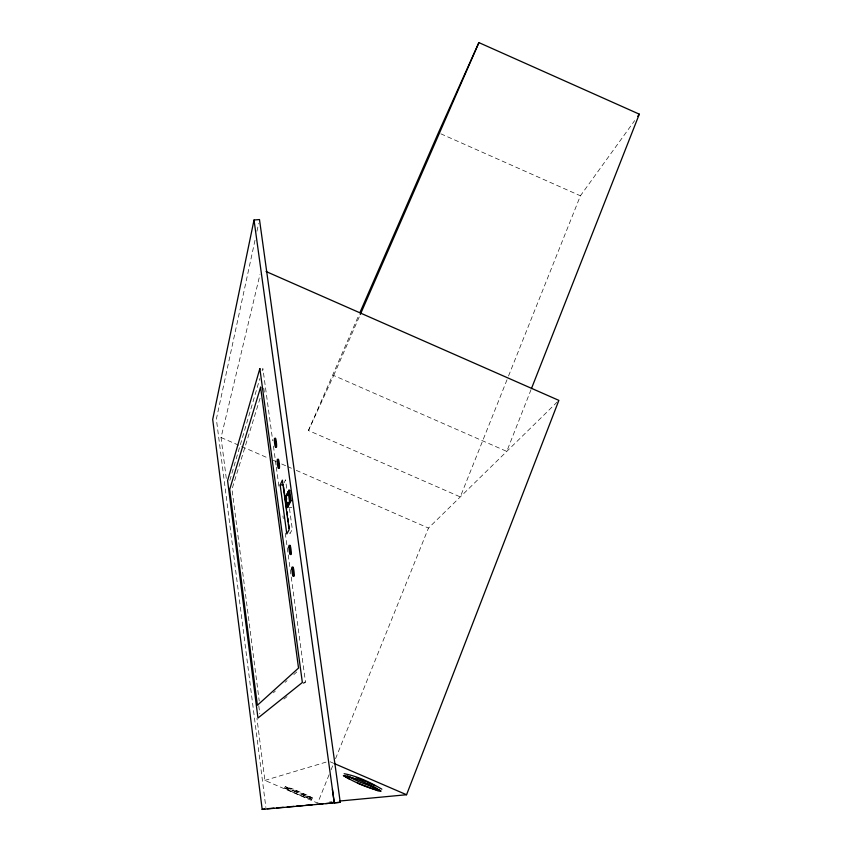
<?xml version="1.0" encoding="UTF-8"?>
<svg xmlns="http://www.w3.org/2000/svg" width="852" height="852" viewBox="0 0 852 852"><rect width="100%" height="100%" fill="white"/><g stroke="black" fill="none" stroke-linecap="round" stroke-linejoin="round"><path stroke-width="0.64" stroke-dasharray="4.26 3.19" d="M255.004 240.275L216.365 419.088L265.877 807.504M256.963 231.211L258.646 223.437M226.281 478.398L221.051 437.523L259.956 274.546M229.848 480.379L259.871 378.49M262.118 370.854L262.863 368.309L272.715 440.814M260.073 398.278L232 489.154L259.221 700.994M531.041 389.641L506.77 451.4L333.686 375.476L308.467 430.516L460.282 496.918L508.037 377.212M508.537 375.977L580.414 195.8L634.655 120.611M329.085 774.734L317.658 803.106L264.887 780.389L256.963 718.406M331.077 769.803L333.558 763.637M335.55 758.706L428.471 528.07L557.932 401.303M310.639 798.846L311.097 797.717L307.955 795.906L293.482 789.58L286.261 787.397L285.803 788.515L289.02 790.347L303.312 796.588L310.639 798.846L307.497 797.035M311.789 799.314L312.354 797.909L308.935 795.938L293.109 789.027L285.239 786.641L284.664 788.047L288.178 790.038L303.781 796.854L311.789 799.314L300.745 793.926M333.686 375.476L359.746 315.73M308.467 430.516L358.862 315.048M284.185 482.733L285.526 479.793L286.773 488.931M273.375 692.804L275.324 691.068M285.069 682.388L287.017 680.652M293.833 674.582L296.762 671.983M283.929 699.077L287.007 696.648M303.44 683.687L305.495 682.069L288.125 554.194M264.887 780.389L326.433 762.007M303.397 682.356L305.495 682.069M329.426 801.998L332.035 801.753M289.179 507.334L291.831 507.504M284.664 788.047L293.013 790.72M285.803 788.515L287.305 788.654M311.097 797.717L303.759 795.47L286.261 787.397M312.354 797.909L292.534 790.443M330.161 761.773L333.792 763.349M221.051 437.523L240.466 445.99M241.68 446.523L268.359 458.174M273.215 460.293L275.643 461.347M281.703 463.999L286.56 466.119M287.774 466.651L291.405 468.238M296.262 470.357L428.471 528.07M440.857 133.817L580.414 195.8M296.038 791.998L285.239 786.641M289.456 508.506L292.321 529.38L289.968 533.597L289.616 531.02M273.439 446.086L276.123 465.863M276.304 467.184L278.987 486.95M282.928 515.961L283.29 518.591M285.26 533.096L287.944 552.873M263.758 388.246L264.29 392.197M258.784 705.839L259.796 713.742"/><path stroke-width="1.28" d="M254.024 220.008L212.702 419.472L262.182 809.4L340.236 802.307L259.487 219.55L254.024 220.008L334.314 803.191M339.884 801.008L406.564 794.735L558.869 400.376L266.058 271.511M531.52 388.405L639.298 114.168L478.899 42.6L438.429 132.742L359.917 312.62M360.279 314.516L478.899 42.6M280.159 485.044L282.353 480.155L289.116 529.763L286.815 533.97L280.159 485.044L283.29 484.692M285.75 496.716L288.86 490.273L289.648 490.337L291.065 500.656L287.912 506.919L287.135 506.855L285.75 496.716L286.517 496.78M287.039 495.704L289.648 490.337M287.135 506.855L290.276 500.603L288.86 490.273M637.754 116.319L639.298 114.168M262.182 809.4L264.759 809.017M334.261 802.744L332.418 789.399M267.368 808.708L273.993 808.122M276.644 807.888L283.269 807.302M287.241 806.961L293.865 806.375M296.517 806.141L303.142 805.566M305.793 805.332L312.418 804.746M316.39 804.394L323.014 803.819M325.666 803.585L332.291 802.999M334.942 802.765L340.236 802.307M344.144 773.722C357.414 776.119 370.269 782.328 381.866 789.197M290.276 500.603L291.065 500.656M355.678 779.186L347.456 776.385L344.953 776.3L349.022 778.888M377.393 788.75L358.628 781.614L347.605 776.055M356.296 777.62L365.891 781.55M357.638 783.126L378.128 790.922L381.11 791.146C369.48 784.298 356.637 778.1 343.377 775.65C354.57 782.115 366.829 787.951 379.513 790.486L366.466 783.616M335.006 763.871L406.564 794.735M367.084 782.04L375.072 785.842M286.272 496.759L286.655 499.293M287.23 503.106L287.848 507.249M287.39 503.117L287.912 506.919M283.641 487.259L286.623 509.145M286.975 511.711L287.507 515.577M287.859 518.144L288.381 522.01M288.732 524.587L289.265 528.442M278.05 459.718A4.59 0.543 83.7 0 1 278.87 460.932A4.59 0.543 83.7 0 1 279.488 466.8A4.59 0.543 83.7 0 1 278.87 467.588M278.178 463.573A4.59 0.543 83.7 0 1 278.082 462.402M275.153 439.408A4.569 0.543 83.8 0 1 275.814 439.036A4.569 0.543 83.8 0 1 276.58 444.712A4.569 0.543 83.8 0 1 276.186 447.044M292.683 568.923A4.686 0.564 83.2 0 1 293.418 568.146A4.686 0.564 83.2 0 1 294.238 575.004A4.686 0.564 83.2 0 1 293.354 574.567M289.765 545.695A4.665 0.554 83.3 0 1 291.033 549.721A4.665 0.554 83.3 0 1 290.798 554.237M259.86 368.607L227.58 480.635L257.964 718.034L302.353 682.495L259.86 368.607M260.595 387.234L229.71 489.41L257.379 705.264L298.53 668.064L260.595 387.234M288.2 491.86L285.857 496.716L287.135 506.099L289.51 501.37L288.2 491.86M277.23 461.39A4.59 0.543 83.7 0 0 278.434 468.387A4.59 0.543 83.7 0 0 278.21 461.709A4.59 0.543 83.7 0 0 277.23 461.39M274.376 440.399A4.569 0.543 83.8 0 0 275.569 447.321A4.569 0.543 83.8 0 0 275.334 440.612A4.569 0.543 83.8 0 0 274.376 440.399M291.885 568.998A4.686 0.554 83.2 0 0 293.141 576.378A4.686 0.554 83.2 0 0 292.95 569.881A4.686 0.554 83.2 0 0 291.885 568.998M288.924 547.303A4.665 0.554 83.3 0 0 290.17 554.599A4.665 0.554 83.3 0 0 289.978 548.07A4.665 0.554 83.3 0 0 288.924 547.303"/></g></svg>
